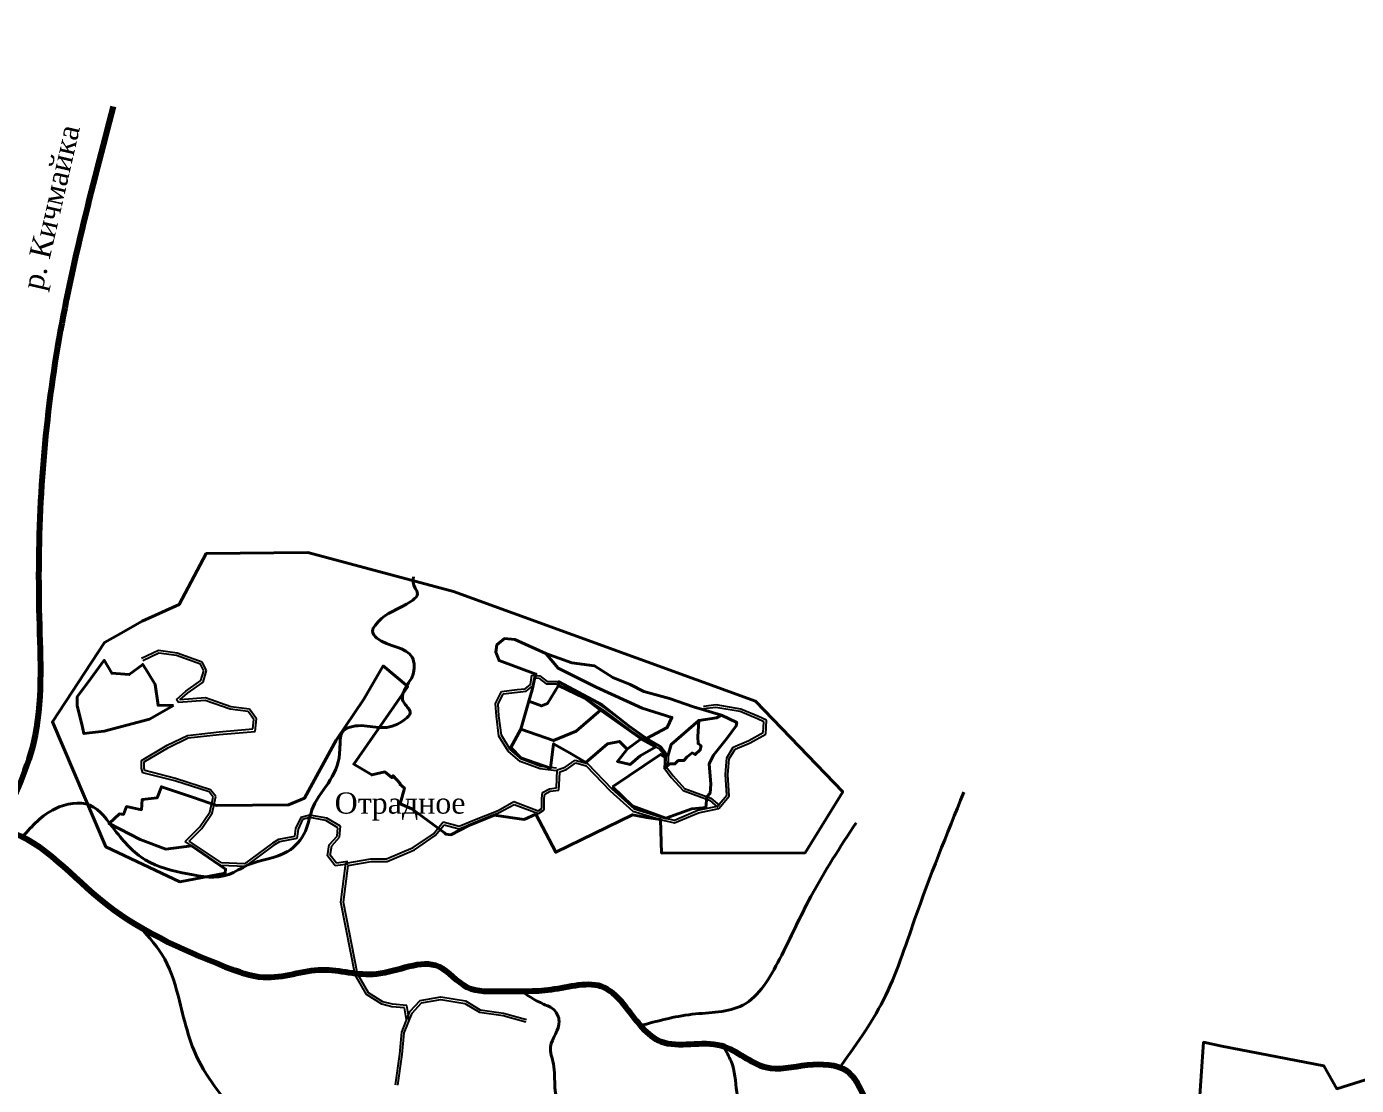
# Model space of a CAD drawing. Header units: millimetres. Extents: x 40855 to 2202492, y 65392 to 344450.
# Drawn here: x 48431 to 51570, y 68175 to 70674 of the extents above; entities that cross this region are included whole.
import ezdxf

# ---------------------------------------------------------------- set-up
doc = ezdxf.new("R2010")
doc.units = ezdxf.units.MM
for name, color, linetype in [('Дороги', 7, 'Continuous'), ('Земли Солох-аул чая кадастр', 192, 'Continuous'), ('Ручьи', 5, 'Continuous'), ('Чай 0', 166, 'Continuous'), ('Чайные плантации', 1, 'Continuous'), ('Чайные плантации заbрошенные', 6, 'Continuous')]:
    doc.layers.add(name, color=color, linetype=linetype)
doc.styles.get("Standard").update_dxf_attribs({"font": 'TIMES.TTF'})

msp = doc.modelspace()

# ---------------------------------------------------------------- linework, layer by layer
at = {"layer": 'Дороги'}
for p, q in [((48742.2, 69201.6, 100), (48702.1, 69182.9, 100)), ((48743.1, 69195.4, 100), (48704.6, 69177.5, 100)), ((48785.8, 69195.7, 100), (48742.2, 69201.6, 100)), ((48784.4, 69189.9, 100), (48743.1, 69195.4, 100)), ((48845, 69174.1, 100), (48785.8, 69195.7, 100)), ((48840.8, 69169.2, 100), (48784.4, 69189.9, 100)), ((48849.1, 69154.1, 100), (48840.8, 69169.2, 100)), ((48855.5, 69154.8, 100), (48845, 69174.1, 100)), ((48842.2, 69130.7, 100), (48849.1, 69154.1, 100)), ((48847.3, 69127, 100), (48855.5, 69154.8, 100)), ((49620.1, 69121.9, 100), (49623.6, 69143.7, 100)), ((49623.6, 69143.7, 100), (49641.9, 69142, 100)), ((49625.6, 69118.8, 100), (49628.6, 69137.2, 100)), ((49628.6, 69137.2, 100), (49639.7, 69136.2, 100)), ((49639.7, 69136.2, 100), (49657.4, 69122.9, 100)), ((49641.9, 69142, 100), (49659.4, 69128.9, 100)), ((48784.5, 69086.4, 100), (48806.4, 69106, 100)), ((48792.4, 69085.4, 100), (48810.1, 69101.3, 100)), ((48806.4, 69106, 100), (48842.2, 69130.7, 100)), ((48810.1, 69101.3, 100), (48847.3, 69127, 100)), ((49537.9, 69076.5, 100), (49551.9, 69105.3, 100)), ((49544, 69075.3, 100), (49555.9, 69099.7, 100)), ((49551.9, 69105.3, 100), (49588.6, 69109.7, 100)), ((49555.9, 69099.7, 100), (49589.2, 69103.7, 100)), ((49588.6, 69109.7, 100), (49607.8, 69111.4, 100)), ((49589.2, 69103.7, 100), (49610.3, 69105.6, 100)), ((49607.8, 69111.4, 100), (49620.1, 69121.9, 100)), ((49610.3, 69105.6, 100), (49625.6, 69118.8, 100)), ((49657.4, 69122.9, 100), (49680.7, 69122.9, 100)), ((49659.4, 69128.9, 100), (49682.1, 69128.9, 100)), ((49680.7, 69122.9, 100), (49734.7, 69096.9, 100)), ((49682.1, 69128.9, 100), (49737.5, 69102.2, 100)), ((49737.5, 69102.2, 100), (49763.2, 69087.3, 100)), ((48789.5, 69079.1, 100), (48784.5, 69086.4, 100)), ((48851.8, 69084, 100), (48789.5, 69079.1, 100)), ((48792.5, 69085.3, 100), (48792.4, 69085.4, 100)), ((48852.6, 69090.1, 100), (48792.5, 69085.3, 100)), ((48911, 69063.3, 100), (48851.8, 69084, 100)), ((48912.4, 69069.2, 100), (48852.6, 69090.1, 100)), ((48957, 69063.5, 100), (48912.4, 69069.2, 100)), ((49539.7, 69046.8, 100), (49537.9, 69076.5, 100)), ((49545.7, 69047.4, 100), (49544, 69075.3, 100)), ((49734.7, 69096.9, 100), (49760, 69082.2, 100)), ((49760, 69082.2, 100), (49793, 69059.9, 100)), ((49763.2, 69087.3, 100), (49796.5, 69064.8, 100)), ((50058.2, 69073.7, 100), (50028.3, 69069.9, 100)), ((50116.8, 69063.7, 100), (50058.2, 69073.7, 100)), ((48953.6, 69057.8, 100), (48911, 69063.3, 100)), ((48967.4, 69038.6, 100), (48953.6, 69057.8, 100)), ((48973.6, 69040.2, 100), (48957, 69063.5, 100)), ((48964.6, 69016.6, 100), (48967.4, 69038.6, 100)), ((48970, 69011, 100), (48973.6, 69040.2, 100)), ((49545.8, 68999.7, 100), (49539.7, 69046.8, 100)), ((49551.6, 69001.7, 100), (49545.7, 69047.4, 100)), ((49793, 69059.9, 100), (49856.5, 69012.7, 100)), ((49796.5, 69064.8, 100), (49859.9, 69017.6, 100)), ((50058.1, 69067.6, 100), (50029, 69064, 100)), ((50115.1, 69057.9, 100), (50058.1, 69067.6, 100)), ((50156.3, 69040.9, 100), (50115.1, 69057.9, 100)), ((50158.8, 69046.4, 100), (50116.8, 69063.7, 100)), ((50170.9, 69033.7, 100), (50156.3, 69040.9, 100)), ((50177.1, 69037.3, 100), (50158.8, 69046.4, 100)), ((50175.5, 69004.6, 100), (50177.1, 69037.3, 100)), ((48810.5, 69001.4, 100), (48884.8, 69009.7, 100)), ((48884.8, 69009.7, 100), (48964.6, 69016.6, 100)), ((48885.4, 69003.7, 100), (48970, 69011, 100)), ((49856.5, 69012.7, 100), (49903.6, 68981.9, 100)), ((49859.9, 69017.6, 100), (49906.7, 68987, 100)), ((50136, 68989.2, 100), (50169.7, 69008.2, 100)), ((50169.7, 69008.2, 100), (50170.9, 69033.7, 100)), ((48701.8, 68942.3, 100), (48762.4, 68978.1, 100)), ((48762.4, 68978.1, 100), (48810.5, 69001.4, 100)), ((48765.2, 68972.8, 100), (48812.2, 68995.6, 100)), ((48812.2, 68995.6, 100), (48885.4, 69003.7, 100)), ((49567.8, 68964.2, 100), (49545.8, 68999.7, 100)), ((49572.4, 68968.1, 100), (49551.6, 69001.7, 100)), ((49903.6, 68981.9, 100), (49924.3, 68970.2, 100)), ((49906.7, 68987, 100), (49928.3, 68974.9, 100)), ((49928.3, 68974.9, 100), (49945.5, 68952.9, 100)), ((50098.9, 68973.8, 100), (50136, 68989.2, 100)), ((50103, 68969, 100), (50138.7, 68983.8, 100)), ((50138.7, 68983.8, 100), (50175.5, 69004.6, 100)), ((48707.8, 68938.9, 100), (48765.2, 68972.8, 100)), ((49595.9, 68939.8, 100), (49567.8, 68964.2, 100)), ((49599, 68945.1, 100), (49572.4, 68968.1, 100)), ((49644.8, 68928.2, 100), (49599, 68945.1, 100)), ((49702.4, 68926.4, 100), (49726, 68943.3, 100)), ((49726, 68943.3, 100), (49754.5, 68935, 100)), ((49924.3, 68970.2, 100), (49939.5, 68950.8, 100)), ((49939.5, 68950.8, 100), (49939.5, 68941.8, 100)), ((49945.5, 68952.9, 100), (49945.5, 68940.9, 100)), ((50080.3, 68908.8, 100), (50083.4, 68948.3, 100)), ((50083.4, 68948.3, 100), (50098.9, 68973.8, 100)), ((50086.4, 68908.8, 100), (50089.3, 68946.4, 100)), ((50089.3, 68946.4, 100), (50103, 68969, 100)), ((48701.8, 68923.1, 100), (48701.8, 68942.3, 100)), ((48704.6, 68913.4, 100), (48701.8, 68923.1, 100)), ((48780.3, 68894.2, 100), (48704.6, 68913.4, 100)), ((48707.8, 68923.9, 100), (48707.8, 68938.9, 100)), ((48709.4, 68918.4, 100), (48707.8, 68923.9, 100)), ((48781.9, 68899.9, 100), (48709.4, 68918.4, 100)), ((49643.4, 68922.3, 100), (49595.9, 68939.8, 100)), ((49680.9, 68918, 100), (49643.4, 68922.3, 100)), ((49681.6, 68923.9, 100), (49644.8, 68928.2, 100)), ((49682.6, 68899, 100), (49683.5, 68919.8, 100)), ((49683.5, 68919.8, 100), (49702.4, 68926.4, 100)), ((49688.6, 68898.7, 100), (49689.3, 68915.4, 100)), ((49689.3, 68915.4, 100), (49705.2, 68921, 100)), ((49705.2, 68921, 100), (49727.1, 68936.8, 100)), ((49727.1, 68936.8, 100), (49751.3, 68929.7, 100)), ((49751.3, 68929.7, 100), (49808.3, 68870.8, 100)), ((49754.5, 68935, 100), (49812.5, 68875.1, 100)), ((49939.5, 68941.8, 100), (49934.6, 68925.4, 100)), ((49934.6, 68925.4, 100), (49952.5, 68902.1, 100)), ((49945.5, 68940.9, 100), (49941.3, 68926.7, 100)), ((49941.3, 68926.7, 100), (49957.1, 68905.9, 100)), ((48861.4, 68868, 100), (48780.3, 68894.2, 100)), ((48865, 68873.2, 100), (48781.9, 68899.9, 100)), ((49681.6, 68877.3, 100), (49682.6, 68899, 100)), ((49687.4, 68871.9, 100), (49688.6, 68898.7, 100)), ((49952.5, 68902.1, 100), (49980.4, 68871, 100)), ((49957.1, 68905.9, 100), (49983.8, 68876.1, 100)), ((50083.4, 68860.1, 100), (50080.3, 68908.8, 100)), ((50089.6, 68858.1, 100), (50086.4, 68908.8, 100)), ((48871.1, 68855.7, 100), (48861.4, 68868, 100)), ((48862.8, 68819.9, 100), (48871.1, 68855.7, 100)), ((48877.6, 68857.1, 100), (48865, 68873.2, 100)), ((48868.4, 68817.5, 100), (48877.6, 68857.1, 100)), ((49646.7, 68852.8, 100), (49648.6, 68866.9, 100)), ((49646.7, 68829.2, 100), (49646.7, 68852.8, 100)), ((49648.6, 68866.9, 100), (49664.7, 68875.4, 100)), ((49652.7, 68852.4, 100), (49654.2, 68863.1, 100)), ((49652.7, 68826, 100), (49652.7, 68852.4, 100)), ((49654.2, 68863.1, 100), (49666.5, 68869.6, 100)), ((49664.7, 68875.4, 100), (49681.6, 68877.3, 100)), ((49666.5, 68869.6, 100), (49687.4, 68871.9, 100)), ((49808.3, 68870.8, 100), (49861.7, 68822.5, 100)), ((49812.5, 68875.1, 100), (49864.8, 68827.8, 100)), ((49980.4, 68871, 100), (50042.8, 68848.2, 100)), ((49983.8, 68876.1, 100), (50045.8, 68853.4, 100)), ((50045.8, 68853.4, 100), (50066.4, 68836.1, 100)), ((50061.8, 68834.6, 100), (50083.4, 68860.1, 100)), ((50065, 68829.2, 100), (50089.6, 68858.1, 100)), ((48839.4, 68785.5, 100), (48862.8, 68819.9, 100)), ((48844.1, 68781.7, 100), (48868.4, 68817.5, 100)), ((49488.3, 68802.1, 100), (49543.5, 68824.5, 100)), ((49490.5, 68796.5, 100), (49546.1, 68819.1, 100)), ((49543.5, 68824.5, 100), (49581, 68845.1, 100)), ((49546.1, 68819.1, 100), (49581.5, 68838.5, 100)), ((49581, 68845.1, 100), (49638.2, 68823.6, 100)), ((49581.5, 68838.5, 100), (49639, 68816.9, 100)), ((49638.2, 68823.6, 100), (49646.7, 68829.2, 100)), ((49639, 68816.9, 100), (49652.7, 68826, 100)), ((49861.7, 68822.5, 100), (49932.3, 68801.3, 100)), ((49864.8, 68827.8, 100), (49933.9, 68807.1, 100)), ((49960, 68801, 100), (50015.2, 68824.7, 100)), ((49960.5, 68794.7, 100), (50017.1, 68819, 100)), ((50015.2, 68824.7, 100), (50061.8, 68834.6, 100)), ((50017.1, 68819, 100), (50065, 68829.2, 100)), ((50042.8, 68848.2, 100), (50062.5, 68831.5, 100)), ((48805, 68751.1, 100), (48839.4, 68785.5, 100)), ((49077.8, 68808, 100), (49065.6, 68781.8, 100)), ((49082, 68802.9, 100), (49071.5, 68780.1, 100)), ((49099.4, 68813.4, 100), (49077.8, 68808, 100)), ((49099.6, 68807.3, 100), (49082, 68802.9, 100)), ((49139.4, 68806, 100), (49099.4, 68813.4, 100)), ((49137.3, 68800.3, 100), (49099.6, 68807.3, 100)), ((49165.4, 68783.6, 100), (49137.3, 68800.3, 100)), ((49171.7, 68786.9, 100), (49139.4, 68806, 100)), ((49169.4, 68760.9, 100), (49171.7, 68786.9, 100)), ((49390.8, 68769.3, 100), (49414.3, 68797.4, 100)), ((49394.9, 68764.8, 100), (49416.4, 68790.6, 100)), ((49414.3, 68797.4, 100), (49451.7, 68787.1, 100)), ((49416.4, 68790.6, 100), (49452.1, 68780.7, 100)), ((49451.7, 68787.1, 100), (49488.3, 68802.1, 100)), ((49452.1, 68780.7, 100), (49490.5, 68796.5, 100)), ((49932.3, 68801.3, 100), (49960.5, 68794.7, 100)), ((49933.9, 68807.1, 100), (49960, 68801, 100)), ((48814.4, 68752, 100), (48844.1, 68781.7, 100)), ((49025.4, 68756, 100), (49011.1, 68747.4, 100)), ((49063.4, 68763.2, 100), (49025.4, 68756, 100)), ((49068.8, 68758.2, 100), (49027.6, 68750.3, 100)), ((49065.6, 68781.8, 100), (49063.4, 68763.2, 100)), ((49071.5, 68780.1, 100), (49068.8, 68758.2, 100)), ((49145.2, 68743.3, 100), (49163.6, 68763.4, 100)), ((49150.8, 68740.5, 100), (49169.4, 68760.9, 100)), ((49163.6, 68763.4, 100), (49165.4, 68783.6, 100)), ((49343.2, 68736.6, 100), (49390.8, 68769.3, 100)), ((49346.1, 68731.4, 100), (49394.9, 68764.8, 100)), ((48889, 68694.7, 100), (48805, 68751.1, 100)), ((48890.9, 68700.7, 100), (48814.4, 68752, 100)), ((49011.1, 68747.4, 100), (48944.9, 68698.1, 100)), ((49014.4, 68742.4, 100), (48946.8, 68692, 100)), ((49027.6, 68750.3, 100), (49014.4, 68742.4, 100)), ((49140.8, 68717, 100), (49145.2, 68743.3, 100)), ((49147.1, 68718.6, 100), (49150.8, 68740.5, 100)), ((49280.6, 68710, 100), (49343.2, 68736.6, 100)), ((49281.8, 68704, 100), (49346.1, 68731.4, 100)), ((48946.8, 68692, 100), (48889, 68694.7, 100)), ((48944.9, 68698.1, 100), (48890.9, 68700.7, 100)), ((49159.2, 68693.3, 100), (49140.8, 68717, 100)), ((49161.8, 68699.7, 100), (49147.1, 68718.6, 100)), ((49189.9, 68697.7, 100), (49159.2, 68693.3, 100)), ((49189.1, 68703.6, 100), (49161.8, 68699.7, 100)), ((49172.7, 68607.9, 100), (49184.3, 68699.5, 100)), ((49178.8, 68608.1, 100), (49189.7, 68694.4, 100)), ((49184.3, 68699.5, 100), (49243.5, 68710, 100)), ((49189.7, 68694.4, 100), (49244, 68704, 100)), ((49243.5, 68710, 100), (49280.6, 68710, 100)), ((49244, 68704, 100), (49281.8, 68704, 100)), ((49206.4, 68436.3, 100), (49172.7, 68607.9, 100)), ((49212.1, 68438.5, 100), (49178.8, 68608.1, 100)), ((49233.3, 68389.7, 100), (49206.4, 68436.3, 100)), ((49237.7, 68394, 100), (49212.1, 68438.5, 100)), ((49269, 68366.7, 100), (49233.3, 68389.7, 100)), ((49271.3, 68372.3, 100), (49237.7, 68394, 100)), ((49359.9, 68375.9, 100), (49408.3, 68384, 100)), ((49362.9, 68370.3, 100), (49408.3, 68377.9, 100)), ((49408.3, 68384, 100), (49467, 68374.7, 100)), ((49408.3, 68377.9, 100), (49464.9, 68369, 100)), ((49293.1, 68360.9, 100), (49269, 68366.7, 100)), ((49294.1, 68366.9, 100), (49271.3, 68372.3, 100)), ((49323.1, 68358.6, 100), (49293.1, 68360.9, 100)), ((49328.2, 68364.3, 100), (49294.1, 68366.9, 100)), ((49316.2, 68301.1, 100), (49335.7, 68349.4, 100)), ((49322.1, 68299.7, 100), (49340.9, 68346.2, 100)), ((49327.7, 68329.9, 100), (49323.1, 68358.6, 100)), ((49333.6, 68330.8, 100), (49328.2, 68364.3, 100)), ((49335.7, 68349.4, 100), (49359.9, 68375.9, 100)), ((49340.9, 68346.2, 100), (49362.9, 68370.3, 100)), ((49464.9, 68369, 100), (49499.5, 68348.3, 100)), ((49467, 68374.7, 100), (49501.5, 68354, 100)), ((49499.5, 68348.3, 100), (49555.6, 68340.1, 100)), ((49501.5, 68354, 100), (49556.8, 68346, 100)), ((49556.8, 68346, 100), (49610.9, 68331, 100)), ((49555.6, 68340.1, 100), (49609.3, 68325.2, 100)), ((49311.6, 68249.3, 100), (49316.2, 68301.1, 100)), ((49317.5, 68248.6, 100), (49322.1, 68299.7, 100)), ((49301.2, 68176.8, 100), (49311.6, 68249.3, 100)), ((49307.1, 68176, 100), (49317.5, 68248.6, 100))]:
    msp.add_line(p, q, dxfattribs=at)
at = {"layer": 'Земли Солох-аул чая кадастр', "lineweight": 40}
msp.add_lwpolyline([(49632.6, 68815.5), (49604.9, 68803.3), (49534.3, 68813.2), (49474.5, 68788.7), (49432.4, 68767.1), (49420.3, 68768.7), (49416.8, 68771.6), (49340, 68828.4), (49312.1, 68839.6), (49322.7, 68877.2), (49311.9, 68886.1), (49312.6, 68887.8), (49295.9, 68906.1), (49293.4, 68901.4), (49276.3, 68915.3), (49245.3, 68908.3), (49202.9, 68933.9), (49330.3, 69116.7), (49272, 69165.4), (49227, 69086.7), (49161.6, 68989.9), (49086.7, 68853.6), (49048.7, 68837.2), (48879.1, 68835.6), (48824.4, 68854.8), (48749, 68880.2), (48739.2, 68854.2), (48703.1, 68850.1), (48701.6, 68825.8), (48666.5, 68833.4), (48659.2, 68815.1), (48649.7, 68816), (48625.4, 68793.1), (48698.6, 68755.7), (48759.3, 68733), (48819.9, 68740.6), (48900.3, 68686.1), (48899.5, 68676.1), (48792, 68656.1), (48617.6, 68738.7), (48491.7, 69033.1), (48614.6, 69221), (48654.2, 69243.1), (48703.7, 69270.9), (48790.7, 69310), (48854.7, 69430.7), (49094.7, 69433.5), (49438.2, 69340.7), (50151.4, 69082.3), (50357.5, 68868.4), (50268.5, 68724.6), (49929.5, 68723.5), (49927.2, 68802.6), (49893.7, 68807.8), (49861, 68814.1), (49679.9, 68725.7)], close=True, dxfattribs=at)
msp.add_lwpolyline([(52117.6, 67877.8), (51536.8, 67869.8), (51511.6, 67869.5), (51463.1, 67868.1), (51476.5, 67833), (51471.5, 67813.3), (51472.1, 67798.5), (51477.5, 67789.6), (51483.7, 67775), (51470.9, 67769.6), (51447.5, 67775.2), (51386.4, 67868), (51331.2, 67867), (51217.2, 67976.5), (51198.2, 68116.9), (51209.4, 68277.1), (51252.4, 68268), (51493.2, 68221.3), (51524, 68167.4), (51784.6, 68248.9)], dxfattribs=at)
at = {"layer": 'Ручьи', "lineweight": 100}
for points in [[(55541.4, 68131.1, 100), (55203, 68012.2, 100), (54773.1, 67971.1, 100), (54421, 67797.4, 100), (53858.4, 67751.7, 100), (53359.9, 67783.7, 100), (53218.2, 67783.7, 100), (52980.3, 67706, 100), (52818.6, 67736.8, 100), (52797.9, 67736.8, 100), (52752.3, 67716.1, 100), (52615.7, 67683, 100), (52499.8, 67645.7, 100), (52230.6, 67666.4, 100), (52139.6, 67662.3, 100), (51899.4, 67703.7, 100), (51829, 67691.3, 100), (51634.4, 67567.1, 100), (51568.2, 67442.9, 100), (51460.5, 67426.4, 100), (51332.2, 67467.8, 100), (51311.5, 67500.9, 100), (51315.6, 67554.7, 100), (51274.2, 67666.4, 100), (51079.6, 67832, 100), (50951.2, 67947.9, 100), (50793.9, 68030.6, 100), (50661.4, 68072, 100), (50562, 68034.8, 100), (50425.4, 68117.5, 100), (50367.4, 68208.6, 100), (50273.9, 68222.8, 100), (50175.9, 68217.3, 100), (50071, 68268.4, 100), (49928.8, 68278, 100), (49846, 68359.4, 100), (49793.5, 68406.4, 100), (49668.9, 68400.9, 100), (49552.2, 68397, 100), (49470.5, 68406.7, 100), (49404.4, 68455.3, 100), (49256.6, 68437.8, 100), (49128.2, 68447.5, 100), (48990.1, 68430, 100), (48900.3, 68454.8, 100), (48601.6, 68616.5, 100), (48371, 68777.7, 100), (48199.5, 68761.7, 100), (47952.9, 68761.7, 100), (47615.1, 68836.7, 100), (47406.1, 69179.6, 100), (47132.8, 69920, 100), (46870.1, 70384.7, 100), (46499.5, 70674.3, 100)], [(48635.3, 70485.8, 100), (48500.6, 69899.8, 100), (48460.2, 69280.2, 100), (48446.7, 68983.9, 100), (48364, 68779.5, 100)]]:
    msp.add_spline(points, degree=3, dxfattribs=at)
at = {"layer": 'Ручьи', "lineweight": 40}
for points in [[(49343.8, 69375.9, 100), (49346.8, 69350.2, 100), (49352.9, 69339.7, 100), (49327.2, 69311, 100), (49253.3, 69261.2, 100), (49247.2, 69247.7, 100), (49257.8, 69231.1, 100), (49340.8, 69185.8, 100), (49342.3, 69143.6, 100), (49325.7, 69114.9, 100), (49319.7, 69081.7, 100), (49336.3, 69054.6, 100), (49324.2, 69039.5, 100), (49274.4, 69019.9, 100), (49220.1, 69024.4, 100), (49176.3, 69009.3, 100), (49170.3, 68968.6, 100), (49147.6, 68896.2, 100), (49106.9, 68832.8, 100), (49088.8, 68775.5, 100), (49046.5, 68727.2, 100), (48953, 68695.6, 100), (48907.7, 68672.9, 100), (48811.1, 68674.4, 100), (48710.8, 68708, 100), (48639.1, 68777.6, 100), (48580, 68836.7, 100), (48497.7, 68828.3, 100), (48421.6, 68762.5, 100)], [(50643.1, 68867.1, 100), (50527.1, 68566.8, 100), (50453.4, 68377.2, 100), (50347.1, 68213.4, 100)], [(50388.9, 68795.4, 100), (50282.3, 68621.4, 100), (50208.3, 68473.5, 100), (50121.3, 68364.8, 100), (50001.6, 68343.1, 100), (49878.9, 68316, 100)], [(49273.9, 67083.2, 100), (49284.1, 67119.8, 100), (49286.1, 67197.2, 100), (49239.3, 67250.1, 100), (49188.3, 67358, 100), (49141.5, 67449.7, 100), (49090.6, 67632.9, 100), (49086.5, 67773.4, 100), (49029.5, 67887.4, 100), (48960.2, 67983.1, 100), (48939.8, 68062.5, 100), (48842.3, 68223, 100), (48791.3, 68374.6, 100), (48756.9, 68472.9, 100), (48697.7, 68549.9, 100)], [(50214.2, 66994.7, 100), (50132.2, 67033.3, 100), (50093.6, 67069.4, 100), (50023.6, 67141.8, 100), (49956.1, 67204.5, 100), (49898.2, 67259.9, 100), (49825.8, 67399.8, 100), (49811.3, 67636.1, 100), (49806.5, 67694, 100), (49796.8, 67730.2, 100), (49796.8, 67763.9, 100), (49784.8, 67877.3, 100), (49748.2, 67990.8, 100), (49678, 68169.9, 100), (49674.1, 68226.4, 100), (49667.7, 68266.5, 100), (49687.8, 68326.8, 100), (49675.8, 68353.4, 100), (49651, 68367.2, 100), (49594.4, 68400.2, 100)], [(50240.7, 67406.7, 100), (50251.9, 67511, 100), (50253.5, 67608.8, 100), (50247.1, 67684.1, 100), (50266.4, 67740.2, 100), (50266.4, 67775.5, 100), (50243.9, 67844.5, 100), (50178.1, 67971.1, 100), (50134.8, 68054.5, 100), (50107, 68159.9, 100), (50093.7, 68232.3, 100), (50076.2, 68264.7, 100)]]:
    msp.add_spline(points, degree=3, dxfattribs=at)
at = {"layer": 'Чай 0', "lineweight": 40, "elevation": 100}
msp.add_lwpolyline([(49727.7, 69011.1), (49785.8, 69061), (49881.2, 68993.3), (49848.6, 68969.3), (49830.3, 68987.4), (49802.3, 68981.8), (49751.1, 68937.1), (49713.8, 68959.4), (49674.7, 68981.8), (49667.3, 68924), (49597.4, 68948.3), (49574.1, 68972.5), (49597.7, 69016), (49674.6, 68989.1)], close=True, dxfattribs=at)
at = {"layer": 'Чайные плантации', "lineweight": 40, "elevation": 100}
for points in [[(49616, 69082), (49624, 69109), (49630.7, 69138.3), (49633, 69146), (49546, 69178), (49538, 69198), (49541, 69215), (49559, 69230), (49583, 69228), (49656, 69195), (49685.2, 69159.9), (49775.3, 69114.9), (49883.7, 69065.8), (49953.9, 69043.9), (49942.9, 69019.8), (49894, 68994), (49853, 69023), (49790, 69073), (49687, 69128), (49686.6, 69119.4), (49660, 69077), (49646, 69071)], [(49814, 68880), (49927.1, 68956.7), (49938, 68949), (49938, 68925), (49948, 68934), (49961, 68934), (49969, 68942), (49982, 68942), (49990, 68951), (50002, 68960), (50009, 68956), (50021, 68967), (50023, 68977), (50016, 68982), (50015, 68998), (50017.5, 69036.7), (50059, 69043), (50071, 69049), (50107, 69032), (50106, 69024), (50084, 68994), (50052, 68955), (50042, 68934), (50046, 68886), (50044.2, 68864.9), (50036.6, 68856.4), (50034, 68831), (50001, 68828), (49940, 68806), (49860, 68835)]]:
    msp.add_lwpolyline(points, close=True, dxfattribs=at)
at = {"layer": 'Чайные плантации заbрошенные', "lineweight": 40, "elevation": 100}
for points in [[(49944.8, 68952.3), (49925.7, 68976), (49894, 68994), (49942.9, 69019.8), (49953.9, 69043.9), (49883.7, 69065.8), (49775.3, 69114.9), (49685.2, 69159.9), (49656, 69195), (49717.9, 69173), (49771.1, 69165.6), (49814.4, 69137.8), (49855.3, 69121.5), (49888, 69105.1), (49948.5, 69088.8), (50004.9, 69069.2), (50071, 69049), (50059, 69043), (50017.5, 69036.7), (49952.6, 68980.1)], [(48777, 69072), (48721, 69040), (48613.9, 69011.2), (48565.7, 69005.7), (48561.3, 69027.7), (48550.3, 69071.5), (48550.3, 69092.3), (48582.1, 69136.1), (48613.9, 69178.8), (48631.4, 69148.1), (48673, 69144.9), (48704.8, 69168.9), (48715.8, 69151.4), (48734.4, 69121.9), (48741, 69072.6)], [(49785.8, 69061), (49727.7, 69011.1), (49674.6, 68989.1), (49597.7, 69016), (49616, 69082), (49646, 69071), (49660, 69077), (49686.6, 69119.4), (49746.5, 69090.4)], [(49915.8, 68974.6), (49879.2, 68953.3), (49855.2, 68932.7), (49825.3, 68940), (49848.6, 68969.3), (49881.2, 68993.3)]]:
    msp.add_lwpolyline(points, close=True, dxfattribs=at)

# ---------------------------------------------------------------- texts
at = {"insert": (49157.8, 68866.8), "char_height": 50, "width": 6347.461, "attachment_point": 1}
msp.add_mtext('Отрадное', dxfattribs=at)
at = {"layer": 'Ручьи', "insert": (48419, 70060.8, 100), "char_height": 50, "width": 399.247, "attachment_point": 1, "rotation": 77}
msp.add_mtext('р. Кичмайка', dxfattribs=at)

doc.saveas('drawing.dxf')
